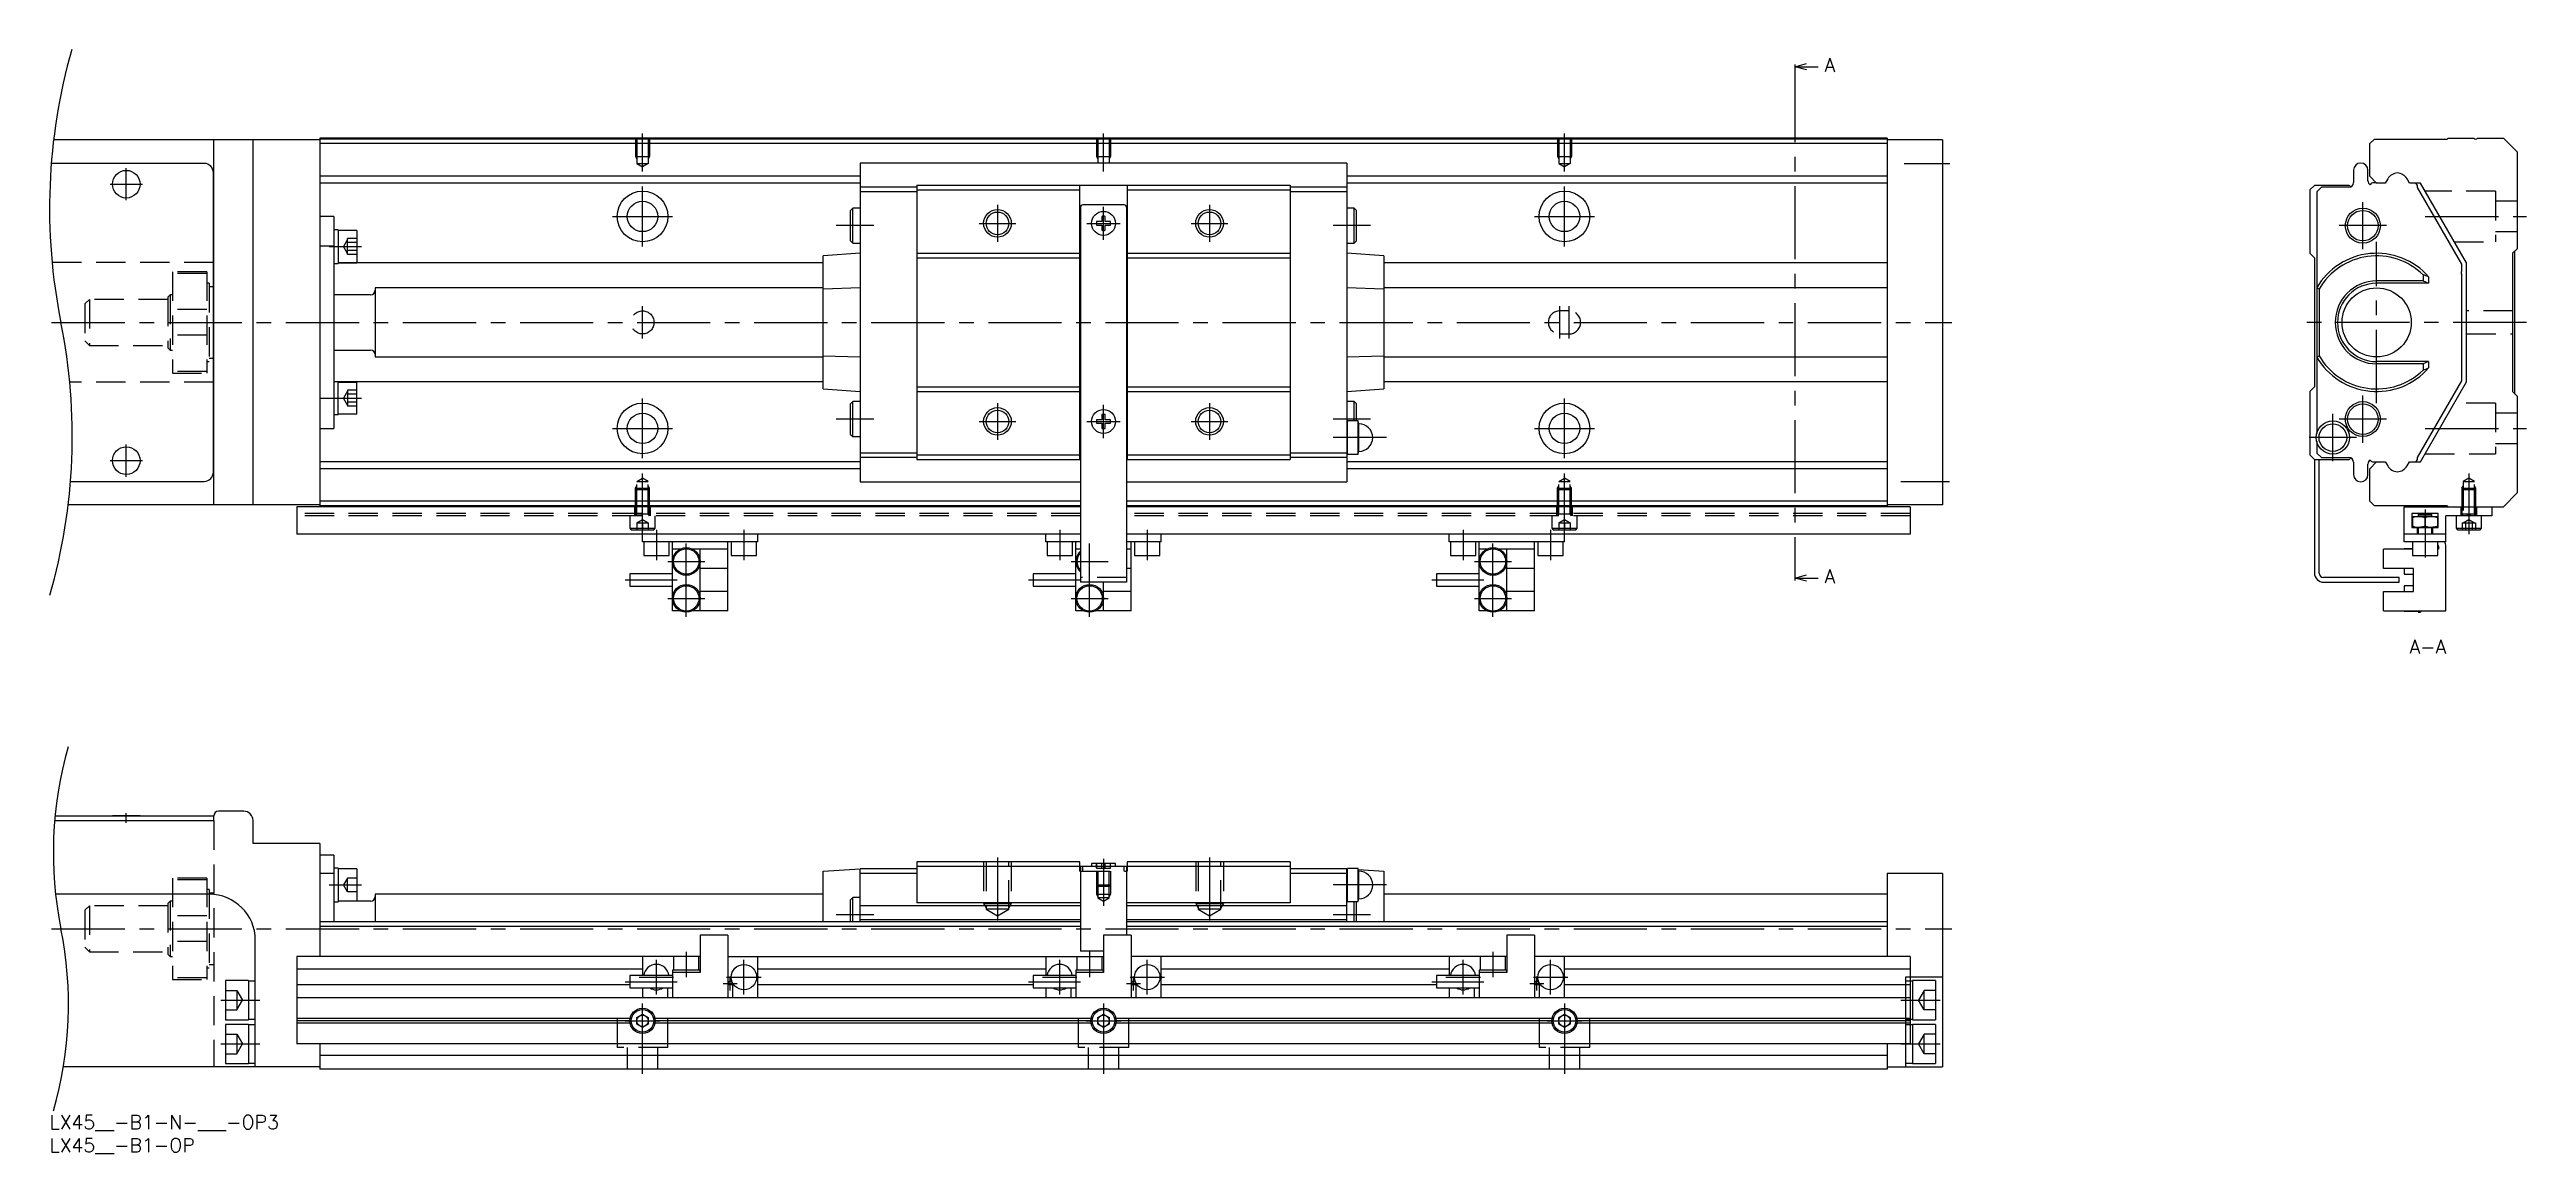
# Model space of a CAD drawing. Extents: x 0 to 537, y -8 to 231.
import ezdxf

# ---------------------------------------------------------------- set-up
doc = ezdxf.new("R2010")
doc.units = 0
doc.header["$LTSCALE"] = 0.5
doc.linetypes.add('CENTER', pattern=[50.8, 31.75, -6.35, 6.35, -6.35])
doc.linetypes.add('DASHED', pattern=[19.05, 12.7, -6.35])
for name, color, linetype in [('MSM_CENTER', 1, 'CENTER'), ('MSM_CONTINUOUS', 7, 'CONTINUOUS'), ('MSM_DASHED', 4, 'DASHED'), ('MSM_NARROW', 5, 'CONTINUOUS'), ('MSM_PART_NUMBER', 7, 'CONTINUOUS')]:
    doc.layers.add(name, color=color, linetype=linetype)
doc.styles.get("Standard").update_dxf_attribs({"font": 'txt.shx', "height": 3, "bigfont": 'bigfont.shx'})

# ---------------------------------------------------------------- blocks, each defined once
blk = doc.blocks.new('*U22')
at = {"layer": 'MSM_PART_NUMBER'}
blk.add_text('LX45__-B1-N-___-OP3', height=3, dxfattribs=at).set_placement((0, -3))
blk = doc.blocks.new('*U23')
at = {"layer": 'MSM_PART_NUMBER'}
blk.add_text('LX45__-B1-OP', height=3, dxfattribs=at).set_placement((0, -8))

msp = doc.modelspace()

# ---------------------------------------------------------------- linework, layer by layer
at = {"layer": 'MSM_CENTER'}
for p, q in [((378.64, 227.12), (378.64, 117.12)), ((128.64, 204.91), (128.64, 213.12)), ((228.64, 204.91), (228.64, 213.12)), ((328.64, 204.91), (328.64, 213.12)), ((16.64, 198.62), (16.64, 205.62)), ((402.32, 206.62), (412.26, 206.62)), ((13.14, 202.12), (20.14, 202.12)), ((128.64, 188.62), (128.64, 201.62)), ((328.64, 188.62), (328.64, 201.62)), ((122.15, 195.12), (135.14, 195.12)), ((201.64, 193.62), (209.64, 193.62)), ((205.64, 197.62), (205.64, 189.62)), ((225.04, 193.62), (232.24, 193.62)), ((228.64, 190.02), (228.64, 197.22)), ((247.64, 193.62), (255.64, 193.62)), ((251.64, 197.62), (251.64, 189.62)), ((322.14, 195.12), (335.14, 195.12)), ((501.83, 188), (501.83, 198.25)), ((515.36, 195.12), (537.33, 195.12)), ((60.64, 188.58), (67.64, 188.58)), ((178.84, 193.12), (170.64, 193.12)), ((286.54, 193.12), (278.44, 193.12)), ((506.95, 193.12), (496.7, 193.12)), ((504.83, 154.62), (504.83, 189.62)), ((0.46, 172.12), (412.64, 172.12)), ((128.64, 168.62), (128.64, 175.62)), ((327.64, 168.62), (327.64, 175.62)), ((329.64, 168.62), (329.64, 175.62)), ((537.33, 172.12), (489.33, 172.12)), ((501.83, 146), (501.83, 156.25)), ((60.64, 155.67), (67.64, 155.67)), ((128.64, 142.62), (128.64, 155.62)), ((178.84, 151.12), (170.64, 151.12)), ((201.64, 150.62), (209.64, 150.62)), ((205.64, 154.62), (205.64, 146.62)), ((225.04, 150.62), (232.24, 150.62)), ((228.64, 147.02), (228.64, 154.22)), ((247.64, 150.62), (255.64, 150.62)), ((251.64, 154.62), (251.64, 146.62)), ((286.54, 151.12), (278.44, 151.12)), ((328.64, 142.62), (328.64, 155.62)), ((495.33, 142), (495.33, 152.25)), ((506.95, 151.12), (496.7, 151.12)), ((16.64, 138.62), (16.64, 145.62)), ((122.14, 149.12), (135.14, 149.12)), ((290.04, 147.12), (278.44, 147.12)), ((322.14, 149.12), (335.14, 149.12)), ((500.45, 147.12), (490.2, 147.12)), ((515.36, 149.12), (537.33, 149.12)), ((13.14, 142.12), (20.14, 142.12)), ((128.64, 126.12), (128.64, 139.33)), ((328.64, 126.12), (328.64, 139.33)), ((401.64, 137.62), (412.14, 137.62)), ((524.83, 139.33), (524.83, 126.12)), ((515.33, 131.52), (515.33, 121.07)), ((131.64, 127.12), (131.64, 120.52)), ((138.13, 108.22), (138.13, 124.22)), ((150.64, 127.12), (150.64, 120.52)), ((219.14, 127.12), (219.14, 120.52)), ((225.63, 108.22), (225.63, 124.22)), ((238.14, 127.12), (238.14, 120.52)), ((306.64, 127.12), (306.64, 120.52)), ((313.13, 108.22), (313.13, 124.22)), ((325.64, 127.12), (325.64, 120.52)), ((134.13, 120.22), (142.13, 120.22)), ((221.63, 120.22), (229.63, 120.22)), ((309.13, 120.22), (317.13, 120.22)), ((124.89, 116.22), (136.14, 116.22)), ((212.39, 116.22), (223.64, 116.22)), ((299.89, 116.22), (311.14, 116.22)), ((134.13, 112.22), (142.13, 112.22)), ((221.63, 112.22), (229.63, 112.22)), ((309.13, 112.22), (317.13, 112.22)), ((16.64, 63.5), (16.64, 65.6)), ((205.64, 56), (205.64, 42.3)), ((228.64, 55.65), (228.64, 45.5)), ((251.64, 56), (251.64, 42.3)), ((60.64, 50), (67.64, 50)), ((290.04, 50), (278.44, 50)), ((178.84, 43.5), (170.64, 43.5)), ((286.54, 43.5), (278.44, 43.5)), ((0.46, 40.5), (412.64, 40.5)), ((131.64, 26.25), (131.64, 33.75)), ((138.13, 35.5), (138.13, 30)), ((150.64, 26.25), (150.64, 33.75)), ((219.14, 26.25), (219.14, 33.75)), ((225.63, 35.5), (225.63, 30)), ((238.14, 26.25), (238.14, 33.75)), ((306.64, 26.25), (306.64, 33.75)), ((313.13, 35.5), (313.13, 30)), ((325.64, 26.25), (325.64, 33.75)), ((124.89, 29), (136.14, 29)), ((127.89, 30), (135.39, 30)), ((146.14, 28.6), (149.14, 28.6)), ((146.89, 30), (154.39, 30)), ((147.64, 27.1), (147.64, 30.1)), ((212.39, 29), (223.64, 29)), ((215.39, 30), (222.89, 30)), ((233.64, 28.6), (236.64, 28.6)), ((234.39, 30), (241.89, 30)), ((235.14, 27.1), (235.14, 30.1)), ((299.89, 29), (311.14, 29)), ((302.89, 30), (310.39, 30)), ((321.14, 28.6), (324.14, 28.6)), ((321.89, 30), (329.39, 30)), ((322.64, 27.1), (322.64, 30.1)), ((37.14, 25), (45.64, 25)), ((128.64, 9), (128.64, 24.25)), ((228.64, 24.25), (228.64, 9)), ((328.64, 24.25), (328.64, 9)), ((401.64, 25), (410.14, 25)), ((124.89, 20.5), (132.39, 20.5)), ((224.89, 20.5), (232.39, 20.5)), ((324.89, 20.5), (332.39, 20.5)), ((37.14, 15.5), (45.64, 15.5)), ((401.64, 15.5), (410.14, 15.5))]:
    msp.add_line(p, q, dxfattribs=at)
at = {"layer": 'MSM_CONTINUOUS'}
for p, q in [((378.64, 227.62), (381.14, 228.29)), ((378.64, 228.12), (378.64, 227.12)), ((381.14, 226.95), (378.64, 227.62)), ((378.64, 227.62), (383.64, 227.62)), ((58.64, 211.72), (0.88, 211.72)), ((35.64, 132.52), (35.64, 211.72)), ((44.14, 132.52), (44.14, 211.72)), ((398.64, 212.12), (58.64, 212.12)), ((58.64, 212.12), (58.64, 132.12)), ((398.64, 211.92), (58.64, 211.92)), ((398.64, 210.92), (58.64, 210.92)), ((398.64, 212.12), (398.64, 132.12)), ((410.64, 211.72), (398.64, 211.72)), ((410.64, 211.72), (410.64, 132.52)), ((503.33, 210.92), (504.33, 211.92)), ((503.33, 203.87), (503.33, 210.92)), ((504.33, 211.92), (520.13, 211.92)), ((520.13, 211.92), (520.33, 212.12)), ((520.33, 212.12), (525.93, 212.12)), ((526.73, 212.12), (532.33, 212.12)), ((532.33, 212.12), (535.33, 209.12)), ((33.54, 206.62), (0.38, 206.62)), ((35.54, 139.62), (35.54, 204.62)), ((281.44, 206.72), (175.84, 206.72)), ((175.84, 206.72), (175.84, 137.52)), ((281.44, 206.72), (281.44, 137.52)), ((499.83, 205.17), (499.83, 202.47)), ((502.93, 202.87), (502.93, 205.17)), ((535.33, 209.12), (535.33, 188.12)), ((35.64, 202.22), (35.54, 202.22)), ((175.84, 203.87), (58.64, 203.87)), ((175.84, 202.37), (58.64, 202.37)), ((188.14, 201.47), (175.84, 201.47)), ((188.14, 200.47), (175.84, 200.47)), ((188.14, 201.88), (269.14, 201.88)), ((188.14, 201.88), (188.14, 142.38)), ((188.14, 200.88), (223.54, 200.88)), ((223.54, 142.38), (223.54, 201.88)), ((233.74, 201.88), (233.74, 142.38)), ((233.74, 200.88), (269.14, 200.88)), ((269.14, 201.88), (269.14, 142.38)), ((281.44, 201.47), (269.14, 201.47)), ((281.44, 200.47), (269.14, 200.47)), ((398.64, 203.87), (281.44, 203.87)), ((398.64, 202.37), (281.44, 202.37)), ((491.33, 201.87), (490.33, 200.87)), ((490.33, 200.87), (490.33, 187.12)), ((498.7, 201.87), (491.33, 201.87)), ((492.83, 201.47), (491.83, 200.47)), ((491.83, 200.47), (491.83, 147.97)), ((498.83, 201.47), (492.83, 201.47)), ((504.83, 202.37), (503.33, 203.87)), ((504.78, 202.42), (504.13, 202.42)), ((506.71, 202.37), (504.83, 202.37)), ((507.23, 203.27), (506.71, 202.37)), ((511.94, 202.37), (511.42, 203.27)), ((514.33, 202.37), (511.94, 202.37)), ((513.72, 201.42), (513.72, 201.62)), ((523.33, 184.79), (513.72, 201.42)), ((524.33, 185.05), (514.33, 202.37)), ((35.64, 197.72), (35.54, 197.72)), ((61.64, 195.12), (58.64, 195.12)), ((61.64, 195.12), (61.64, 149.12)), ((174.24, 196.92), (173.74, 196.42)), ((173.74, 189.82), (173.74, 196.42)), ((174.24, 189.32), (174.24, 196.92)), ((175.84, 196.92), (174.24, 196.92)), ((223.64, 197.12), (223.64, 115.72)), ((233.14, 197.62), (224.14, 197.62)), ((228.27, 193.99), (227.14, 193.99)), ((228.27, 195.13), (228.27, 193.99)), ((229.01, 193.99), (229.01, 195.13)), ((230.15, 193.99), (229.01, 193.99)), ((233.64, 197.12), (233.64, 115.72)), ((283.04, 196.92), (281.44, 196.92)), ((283.54, 196.42), (283.04, 196.92)), ((283.04, 189.32), (283.04, 196.92)), ((283.54, 189.82), (283.54, 196.42)), ((61.64, 188.65), (58.64, 188.65)), ((62.64, 192.23), (61.64, 192.23)), ((62.64, 192.23), (62.64, 184.93)), ((66.64, 192.08), (62.64, 192.08)), ((66.64, 192.08), (66.64, 185.08)), ((173.74, 189.82), (174.24, 189.32)), ((174.24, 189.32), (175.84, 189.32)), ((227.14, 193.25), (228.27, 193.25)), ((228.27, 193.25), (228.27, 192.12)), ((229.01, 193.25), (230.15, 193.25)), ((229.01, 192.12), (229.01, 193.25)), ((281.44, 189.32), (283.04, 189.32)), ((283.04, 189.32), (283.54, 189.82)), ((535.33, 188.12), (534.33, 187.12)), ((35.64, 185.12), (35.54, 185.12)), ((61.64, 184.93), (62.64, 184.93)), ((62.64, 185.08), (66.64, 185.08)), ((167.84, 185.05), (62.64, 185.05)), ((175.84, 187.12), (167.84, 186.57)), ((167.84, 157.68), (167.84, 186.57)), ((188.14, 187.13), (223.54, 187.13)), ((188.14, 186.13), (223.54, 186.13)), ((233.74, 187.13), (269.14, 187.13)), ((233.74, 186.13), (269.14, 186.13)), ((289.44, 186.57), (281.44, 187.12)), ((289.44, 186.57), (289.44, 157.68)), ((398.64, 185.05), (289.44, 185.05)), ((490.33, 187.12), (491.33, 186.12)), ((491.33, 186.12), (491.33, 158.12)), ((523.33, 183.27), (523.33, 184.79)), ((524.33, 159.2), (524.33, 185.05)), ((534.33, 187.12), (534.33, 157.12)), ((534.83, 156.62), (534.83, 187.62)), ((35.64, 179.87), (35.54, 179.87)), ((69.64, 178.12), (61.64, 178.12)), ((70.64, 179.62), (70.64, 164.62)), ((167.84, 179.62), (70.64, 179.62)), ((175.84, 179.61), (167.84, 179.36)), ((289.44, 179.36), (281.44, 179.61)), ((398.64, 179.62), (289.44, 179.62)), ((492.33, 179.36), (491.83, 179.61)), ((492.33, 179.36), (492.33, 164.89)), ((514.89, 181.12), (504.83, 181.12)), ((516.11, 180.62), (504.83, 180.62)), ((514.89, 182.49), (514.89, 181.12)), ((514.89, 181.12), (516.11, 180.62)), ((516.11, 182.01), (516.11, 180.62)), ((523.33, 159.46), (523.33, 182.47)), ((35.54, 164.37), (35.64, 164.37)), ((61.64, 166.12), (69.64, 166.12)), ((70.64, 164.62), (167.84, 164.62)), ((167.84, 164.89), (175.84, 164.64)), ((281.44, 164.64), (289.44, 164.89)), ((289.44, 164.62), (398.64, 164.62)), ((491.83, 164.64), (492.33, 164.89)), ((516.11, 163.62), (504.83, 163.62)), ((514.89, 163.12), (504.83, 163.12)), ((516.11, 163.62), (514.89, 163.12)), ((514.89, 163.12), (514.89, 161.76)), ((516.11, 163.62), (516.11, 162.24)), ((35.64, 159.12), (35.54, 159.12)), ((61.64, 159.32), (62.64, 159.32)), ((62.64, 152.02), (62.64, 159.32)), ((167.84, 159.2), (62.64, 159.2)), ((62.64, 159.17), (66.64, 159.17)), ((66.64, 152.17), (66.64, 159.17)), ((167.84, 157.68), (175.84, 157.12)), ((188.14, 158.13), (223.54, 158.13)), ((188.14, 157.13), (223.54, 157.13)), ((233.74, 158.13), (269.14, 158.13)), ((233.74, 157.13), (269.14, 157.13)), ((281.44, 157.12), (289.44, 157.68)), ((398.64, 159.2), (289.44, 159.2)), ((491.33, 158.12), (490.33, 157.12)), ((490.33, 157.12), (490.33, 143.37)), ((513.72, 142.82), (523.33, 159.46)), ((514.33, 141.87), (524.33, 159.2)), ((534.33, 157.12), (535.33, 156.12)), ((535.33, 156.12), (535.33, 135.12)), ((61.64, 155.6), (58.64, 155.6)), ((62.64, 152.02), (61.64, 152.02)), ((66.64, 152.17), (62.64, 152.17)), ((174.24, 154.92), (173.74, 154.42)), ((173.74, 147.82), (173.74, 154.42)), ((174.24, 147.32), (174.24, 154.92)), ((175.84, 154.92), (174.24, 154.92)), ((228.27, 150.99), (227.14, 150.99)), ((228.27, 152.13), (228.27, 150.99)), ((229.01, 150.99), (229.01, 152.13)), ((230.15, 150.99), (229.01, 150.99)), ((283.04, 154.92), (281.44, 154.92)), ((281.6, 150.72), (281.44, 150.12)), ((281.6, 143.52), (281.6, 150.72)), ((283.88, 150.72), (281.6, 150.72)), ((283.54, 154.42), (283.04, 154.92)), ((283.04, 150.72), (283.04, 154.92)), ((283.54, 150.72), (283.54, 154.42)), ((283.88, 143.52), (283.88, 150.72)), ((284.04, 150.12), (283.88, 150.72)), ((35.64, 146.52), (35.54, 146.52)), ((58.64, 149.12), (61.64, 149.12)), ((173.74, 147.82), (174.24, 147.32)), ((174.24, 147.32), (175.84, 147.32)), ((227.14, 150.25), (228.27, 150.25)), ((228.27, 150.25), (228.27, 149.12)), ((229.01, 150.25), (230.15, 150.25)), ((229.01, 149.12), (229.01, 150.25)), ((284.04, 144.12), (284.04, 150.12)), ((491.83, 146.28), (491.83, 143.77)), ((35.54, 142.02), (35.64, 142.02)), ((175.84, 141.87), (58.64, 141.87)), ((175.84, 140.37), (58.64, 140.37)), ((188.14, 143.77), (175.84, 143.77)), ((188.14, 142.77), (175.84, 142.77)), ((188.14, 143.38), (223.54, 143.38)), ((188.14, 142.38), (223.64, 142.38)), ((233.64, 142.38), (269.14, 142.38)), ((233.74, 143.38), (269.14, 143.38)), ((281.44, 143.77), (269.14, 143.77)), ((281.44, 142.77), (269.14, 142.77)), ((281.44, 144.12), (281.6, 143.52)), ((398.64, 141.87), (281.44, 141.87)), ((398.64, 140.37), (281.44, 140.37)), ((281.6, 143.52), (283.88, 143.52)), ((283.88, 143.52), (284.04, 144.12)), ((490.33, 143.37), (491.33, 142.37)), ((491.33, 142.37), (491.33, 117.72)), ((491.33, 142.37), (498.7, 142.37)), ((491.83, 143.77), (492.83, 142.77)), ((492.33, 117.72), (492.33, 142.37)), ((492.83, 142.77), (498.83, 142.77)), ((499.83, 141.77), (499.83, 139.07)), ((502.93, 139.07), (502.93, 141.37)), ((503.33, 140.37), (504.83, 141.87)), ((503.33, 133.32), (503.33, 140.37)), ((504.13, 141.82), (504.78, 141.82)), ((504.83, 141.87), (506.71, 141.87)), ((506.71, 141.87), (507.23, 140.98)), ((511.42, 140.98), (511.94, 141.87)), ((511.94, 141.87), (514.33, 141.87)), ((513.72, 142.62), (513.72, 142.82)), ((4.55, 137.62), (33.54, 137.62)), ((175.84, 137.52), (223.64, 137.52)), ((233.64, 137.52), (281.44, 137.52)), ((535.33, 135.12), (532.33, 132.12)), ((58.64, 132.52), (4.05, 132.52)), ((53.64, 132.12), (53.64, 126.12)), ((223.64, 132.12), (53.64, 132.12)), ((223.64, 133.32), (58.64, 133.32)), ((223.64, 132.32), (58.64, 132.32)), ((398.64, 133.32), (233.64, 133.32)), ((398.64, 132.32), (233.64, 132.32)), ((403.64, 132.12), (233.64, 132.12)), ((410.64, 132.52), (398.64, 132.52)), ((403.64, 132.12), (403.64, 126.12)), ((504.33, 132.32), (503.33, 133.32)), ((520.13, 132.32), (504.33, 132.32)), ((510.83, 124.52), (510.83, 132.12)), ((510.83, 132.12), (532.33, 132.12)), ((518.18, 130.62), (512.48, 130.62)), ((512.48, 130.62), (512.48, 127.62)), ((512.58, 130.02), (518.08, 130.02)), ((512.58, 130.02), (512.58, 127.62)), ((512.58, 129.78), (513.25, 129.96)), ((513.25, 129.96), (513.6, 130.01)), ((513.6, 130.01), (513.95, 130.02)), ((514.03, 130.52), (513.83, 130.32)), ((513.83, 130.32), (513.83, 130.02)), ((513.83, 130.32), (516.83, 130.32)), ((513.95, 130.02), (514.05, 130.02)), ((514.03, 130.52), (516.63, 130.52)), ((514.05, 130.02), (514.69, 129.95)), ((514.69, 129.95), (515.33, 129.78)), ((515.33, 129.78), (516, 129.96)), ((515.33, 127.87), (515.33, 129.78)), ((516, 129.96), (516.35, 130.01)), ((516.35, 130.01), (516.7, 130.02)), ((516.83, 130.32), (516.63, 130.52)), ((516.7, 130.02), (516.8, 130.02)), ((516.8, 130.02), (517.44, 129.95)), ((516.83, 130.02), (516.83, 130.32)), ((517.44, 129.95), (518.08, 129.78)), ((518.08, 127.62), (518.08, 130.02)), ((518.18, 127.62), (518.18, 130.62)), ((519.83, 124.52), (519.83, 130.12)), ((529.83, 130.12), (519.83, 130.12)), ((520.33, 132.12), (520.13, 132.32)), ((520.33, 132.12), (520.13, 132.32)), ((522.08, 130.12), (522.08, 127.42)), ((524.83, 130.62), (524.33, 130.12)), ((525.33, 130.12), (524.83, 130.62)), ((527.58, 127.42), (527.58, 130.12)), ((529.83, 132.12), (529.83, 130.12)), ((223.64, 126.12), (53.64, 126.12)), ((128.64, 124.52), (128.64, 126.12)), ((153.64, 124.52), (128.64, 124.52)), ((128.89, 124.52), (128.89, 121.52)), ((134.39, 121.52), (134.39, 124.52)), ((135.14, 120.47), (135.14, 124.52)), ((147.14, 109.52), (147.14, 124.52)), ((147.89, 124.52), (147.89, 121.52)), ((153.39, 121.52), (153.39, 124.52)), ((153.64, 124.52), (153.64, 126.12)), ((216.14, 124.52), (216.14, 126.12)), ((223.64, 124.52), (216.14, 124.52)), ((216.39, 124.52), (216.39, 121.52)), ((221.89, 121.52), (221.89, 124.52)), ((222.64, 120.47), (222.64, 124.52)), ((403.64, 126.12), (233.64, 126.12)), ((241.14, 124.52), (233.64, 124.52)), ((234.64, 109.52), (234.64, 124.52)), ((235.39, 124.52), (235.39, 121.52)), ((240.89, 121.52), (240.89, 124.52)), ((241.14, 124.52), (241.14, 126.12)), ((303.64, 124.52), (303.64, 126.12)), ((328.64, 124.52), (303.64, 124.52)), ((303.89, 124.52), (303.89, 121.52)), ((309.39, 121.52), (309.39, 124.52)), ((310.14, 120.47), (310.14, 124.52)), ((322.14, 109.52), (322.14, 124.52)), ((322.89, 124.52), (322.89, 121.52)), ((328.39, 121.52), (328.39, 124.52)), ((328.64, 124.52), (328.64, 126.12)), ((519.83, 126.12), (510.83, 126.12)), ((519.83, 124.52), (510.83, 124.52)), ((512.48, 127.62), (518.18, 127.62)), ((513.22, 127.7), (512.58, 127.87)), ((512.58, 124.52), (512.58, 121.52)), ((513.85, 127.63), (513.22, 127.7)), ((513.63, 127.62), (513.63, 126.12)), ((513.83, 127.62), (513.83, 126.12)), ((513.95, 127.62), (513.85, 127.63)), ((514.31, 127.64), (513.95, 127.62)), ((514.65, 127.69), (514.31, 127.64)), ((515.33, 127.87), (514.65, 127.69)), ((515.97, 127.7), (515.33, 127.87)), ((516.6, 127.63), (515.97, 127.7)), ((516.7, 127.62), (516.6, 127.63)), ((517.02, 127.64), (516.7, 127.62)), ((516.83, 126.12), (516.83, 127.62)), ((517.06, 127.64), (517.02, 127.64)), ((517.03, 126.12), (517.03, 127.62)), ((517.4, 127.69), (517.06, 127.64)), ((518.08, 127.87), (517.4, 127.69)), ((518.08, 121.52), (518.08, 124.52)), ((522.08, 127.42), (522.38, 127.12)), ((522.08, 127.42), (527.58, 127.42)), ((522.38, 127.12), (527.28, 127.12)), ((527.28, 127.12), (527.58, 127.42)), ((128.89, 121.52), (134.39, 121.52)), ((136.82, 122.92), (135.14, 122.92)), ((135.14, 112.47), (135.14, 119.98)), ((147.14, 122.92), (139.44, 122.92)), ((141.14, 109.52), (141.14, 122.92)), ((147.14, 118.72), (141.14, 118.72)), ((147.89, 121.52), (153.39, 121.52)), ((216.39, 121.52), (221.89, 121.52)), ((223.64, 122.92), (222.64, 122.92)), ((222.64, 112.47), (222.64, 119.98)), ((234.64, 122.92), (233.64, 122.92)), ((234.64, 118.72), (233.64, 118.72)), ((235.39, 121.52), (240.89, 121.52)), ((303.89, 121.52), (309.39, 121.52)), ((311.82, 122.92), (310.14, 122.92)), ((310.14, 112.47), (310.14, 119.98)), ((322.14, 122.92), (314.44, 122.92)), ((316.14, 109.52), (316.14, 122.92)), ((322.14, 118.72), (316.14, 118.72)), ((322.89, 121.52), (328.39, 121.52)), ((512.58, 122.92), (506.33, 122.92)), ((506.33, 118.72), (506.33, 122.92)), ((512.83, 118.72), (506.33, 118.72)), ((510.83, 122.97), (510.83, 122.92)), ((512.58, 122.97), (510.83, 122.97)), ((510.83, 118.72), (510.83, 117.47)), ((512.58, 121.52), (518.08, 121.52)), ((512.83, 113.72), (512.83, 118.72)), ((518.23, 122.92), (518.08, 122.92)), ((518.23, 123.52), (518.23, 122.92)), ((519.83, 109.52), (519.83, 123.52)), ((125.89, 117.57), (125.89, 114.87)), ((135.14, 117.57), (125.89, 117.57)), ((125.89, 114.87), (135.14, 114.87)), ((147.14, 113.72), (141.14, 113.72)), ((213.39, 117.57), (213.39, 114.87)), ((222.64, 117.57), (213.39, 117.57)), ((213.39, 114.87), (222.64, 114.87)), ((233.64, 115.72), (223.64, 115.72)), ((228.64, 109.52), (228.64, 115.72)), ((234.64, 113.72), (228.64, 113.72)), ((300.89, 117.57), (300.89, 114.87)), ((310.14, 117.57), (300.89, 117.57)), ((300.89, 114.87), (310.14, 114.87)), ((322.14, 113.72), (316.14, 113.72)), ((378.64, 116.62), (381.14, 117.29)), ((378.64, 117.12), (378.64, 116.12)), ((381.14, 115.95), (378.64, 116.62)), ((378.64, 116.62), (383.64, 116.62)), ((509.73, 116.72), (493.33, 116.72)), ((493.33, 115.72), (509.73, 115.72)), ((506.33, 113.72), (512.83, 113.72)), ((506.33, 109.52), (506.33, 113.72)), ((509.73, 115.72), (509.73, 116.72)), ((510.83, 117.47), (512.83, 117.47)), ((510.83, 114.97), (510.83, 113.72)), ((512.83, 114.97), (510.83, 114.97)), ((135.14, 109.52), (135.14, 111.98)), ((136.82, 109.52), (135.14, 109.52)), ((147.14, 109.52), (139.44, 109.52)), ((222.64, 109.52), (222.64, 111.98)), ((224.32, 109.52), (222.64, 109.52)), ((234.64, 109.52), (226.94, 109.52)), ((310.14, 109.52), (310.14, 111.98)), ((311.82, 109.52), (310.14, 109.52)), ((322.14, 109.52), (314.44, 109.52)), ((506.33, 109.52), (519.83, 109.52)), ((510.83, 109.52), (510.83, 109.47)), ((510.83, 109.47), (513.83, 109.47)), ((513.83, 109.52), (513.83, 109.22)), ((513.83, 109.22), (514.33, 109.22)), ((514.33, 109.52), (514.33, 109.22)), ((1.21, 65), (35.54, 65)), ((13.64, 65.1), (19.64, 65.1)), ((13.64, 65.1), (13.64, 65)), ((19.64, 65), (19.64, 65.1)), ((35.54, 65), (35.54, 64)), ((35.64, 64), (35.64, 65)), ((42.14, 66), (36.64, 66)), ((1.12, 64), (35.64, 64)), ((44.14, 59), (44.14, 64)), ((58.64, 59), (44.14, 59)), ((58.64, 59), (58.64, 34.5)), ((61.64, 56.5), (58.64, 56.5)), ((61.64, 56.5), (61.64, 42)), ((223.54, 55), (188.14, 55)), ((188.14, 55), (188.14, 46.15)), ((223.54, 54), (188.14, 54)), ((223.54, 53), (223.54, 55)), ((223.64, 54), (223.64, 35.6)), ((233.64, 54), (223.64, 54)), ((231.24, 54.65), (226.04, 54.65)), ((226.04, 54.65), (226.04, 54)), ((231.24, 54), (231.24, 54.65)), ((233.64, 54), (233.64, 39.1)), ((233.74, 55), (233.74, 53)), ((269.14, 55), (233.74, 55)), ((269.14, 54), (233.74, 54)), ((269.14, 55), (269.14, 46.15)), ((61.64, 52.5), (58.64, 52.5)), ((62.64, 53.65), (61.64, 53.65)), ((62.64, 53.65), (62.64, 46.35)), ((66.64, 53.5), (62.64, 53.5)), ((66.64, 53.5), (66.64, 46.5)), ((167.84, 53), (175.84, 53.5)), ((167.84, 42), (167.84, 53)), ((188.14, 53.5), (175.84, 53.5)), ((175.84, 42), (175.84, 53.5)), ((188.14, 52.5), (175.84, 52.5)), ((223.54, 53), (223.64, 53)), ((233.64, 53), (233.74, 53)), ((281.44, 53.5), (269.14, 53.5)), ((281.44, 52.5), (269.14, 52.5)), ((281.6, 53.6), (281.44, 53)), ((281.44, 53.5), (281.57, 53.49)), ((281.44, 42), (281.44, 53.5)), ((281.6, 46.4), (281.6, 53.6)), ((283.88, 53.6), (281.6, 53.6)), ((284.04, 53), (283.88, 53.6)), ((283.88, 46.4), (283.88, 53.6)), ((283.95, 53.34), (289.44, 53)), ((284.04, 47), (284.04, 53)), ((289.44, 53), (289.44, 42)), ((410.64, 52.5), (398.64, 52.5)), ((398.64, 52.5), (398.64, 34.5)), ((410.64, 52.5), (410.64, 10.5)), ((34.64, 48), (1.31, 48)), ((61.64, 46.35), (62.64, 46.35)), ((69.64, 46.5), (62.64, 46.5)), ((70.64, 48), (70.64, 42)), ((167.84, 48), (70.64, 48)), ((174.24, 47.3), (173.74, 46.8)), ((173.74, 42), (173.74, 46.8)), ((174.24, 42), (174.24, 47.3)), ((175.84, 47.3), (174.24, 47.3)), ((223.64, 45.5), (175.84, 45.5)), ((223.64, 46.15), (188.14, 46.15)), ((269.14, 46.15), (233.64, 46.15)), ((281.44, 45.5), (233.64, 45.5)), ((281.44, 47), (281.6, 46.4)), ((281.6, 46.4), (283.88, 46.4)), ((283.04, 42), (283.04, 46.4)), ((283.54, 42), (283.54, 46.4)), ((283.88, 46.4), (284.04, 47)), ((398.64, 48), (289.44, 48)), ((44.64, 10.5), (44.64, 38)), ((223.64, 42), (58.64, 42)), ((223.64, 41), (58.64, 41)), ((141.14, 39.1), (141.14, 31)), ((147.14, 39.1), (141.14, 39.1)), ((147.14, 39.1), (147.14, 25.5)), ((223.64, 42.4), (175.84, 42.4)), ((228.64, 39.1), (228.64, 31)), ((234.64, 39.1), (228.64, 39.1)), ((281.44, 42.4), (233.64, 42.4)), ((398.64, 42), (233.64, 42)), ((398.64, 41), (233.64, 41)), ((234.64, 39.1), (234.64, 25.5)), ((316.14, 39.1), (316.14, 31)), ((322.14, 39.1), (316.14, 39.1)), ((322.14, 39.1), (322.14, 25.5)), ((53.64, 34.5), (53.64, 15.5)), ((141.14, 34.5), (53.64, 34.5)), ((128.64, 34.5), (128.64, 30.35)), ((135.38, 34.5), (135.38, 31.5)), ((140.88, 31.5), (140.88, 34.5)), ((147.14, 34.5), (228.64, 34.5)), ((153.64, 25.5), (153.64, 34.5)), ((216.14, 34.5), (216.14, 30.35)), ((222.88, 34.5), (222.88, 31.5)), ((228.64, 35.6), (223.64, 35.6)), ((228.38, 31.5), (228.38, 34.5)), ((316.14, 34.5), (234.64, 34.5)), ((241.14, 25.5), (241.14, 34.5)), ((303.64, 34.5), (303.64, 30.35)), ((310.38, 34.5), (310.38, 31.5)), ((315.88, 31.5), (315.88, 34.5)), ((403.64, 34.5), (322.14, 34.5)), ((328.64, 25.5), (328.64, 34.5)), ((403.64, 34.5), (403.64, 15.5)), ((43.14, 29.25), (38.14, 29.25)), ((38.14, 29.25), (38.14, 20.75)), ((43.14, 29.25), (43.14, 20.75)), ((44.64, 29.15), (43.14, 29.15)), ((128.64, 31.7), (53.64, 31.7)), ((125.89, 28.3), (53.64, 28.3)), ((135.14, 30.35), (125.89, 30.35)), ((125.89, 30.35), (125.89, 27.65)), ((125.89, 27.65), (135.14, 27.65)), ((128.64, 27.65), (128.64, 25.5)), ((134.14, 25.5), (134.14, 27.65)), ((135.13, 31.5), (135.13, 31)), ((141.13, 31.5), (135.13, 31.5)), ((141.14, 31), (135.13, 31)), ((135.14, 31), (135.14, 25.5)), ((141.13, 31), (141.13, 31.5)), ((148.14, 28.3), (147.14, 28.3)), ((148.14, 28.6), (148.14, 25.5)), ((216.14, 31.7), (153.64, 31.7)), ((153.82, 30), (153.64, 30.3)), ((153.64, 29.7), (153.82, 30)), ((213.39, 28.3), (153.64, 28.3)), ((222.64, 30.35), (213.39, 30.35)), ((213.39, 30.35), (213.39, 27.65)), ((213.39, 27.65), (222.64, 27.65)), ((216.14, 27.65), (216.14, 25.5)), ((221.64, 25.5), (221.64, 27.65)), ((222.63, 31.5), (222.63, 31)), ((228.63, 31.5), (222.63, 31.5)), ((228.64, 31), (222.63, 31)), ((222.64, 31), (222.64, 25.5)), ((228.63, 31), (228.63, 31.5)), ((235.64, 28.3), (234.64, 28.3)), ((235.64, 28.6), (235.64, 25.5)), ((303.64, 31.7), (241.14, 31.7)), ((241.32, 30), (241.14, 30.3)), ((241.14, 29.7), (241.32, 30)), ((300.89, 28.3), (241.14, 28.3)), ((310.14, 30.35), (300.89, 30.35)), ((300.89, 30.35), (300.89, 27.65)), ((300.89, 27.65), (310.14, 27.65)), ((303.64, 27.65), (303.64, 25.5)), ((309.14, 25.5), (309.14, 27.65)), ((310.13, 31.5), (310.13, 31)), ((316.13, 31.5), (310.13, 31.5)), ((316.14, 31), (310.13, 31)), ((310.14, 31), (310.14, 25.5)), ((316.13, 31), (316.13, 31.5)), ((323.14, 28.3), (322.14, 28.3)), ((323.14, 28.6), (323.14, 25.5)), ((403.64, 31.7), (328.64, 31.7)), ((328.82, 30), (328.64, 30.3)), ((328.64, 29.7), (328.82, 30)), ((403.64, 28.3), (328.64, 28.3)), ((402.64, 30), (402.64, 10.5)), ((410.64, 30), (402.64, 30)), ((404.14, 29.15), (402.64, 29.15)), ((409.14, 29.25), (404.14, 29.25)), ((404.14, 29.25), (404.14, 20.75)), ((409.14, 29.25), (409.14, 20.75)), ((403.64, 25.5), (53.64, 25.5)), ((127.39, 21.22), (128.64, 21.94)), ((128.64, 21.94), (129.89, 21.22)), ((227.39, 21.22), (228.64, 21.94)), ((228.64, 21.94), (229.89, 21.22)), ((327.39, 21.22), (328.64, 21.94)), ((328.64, 21.94), (329.89, 21.22)), ((38.14, 20.75), (43.14, 20.75)), ((43.14, 19.75), (38.14, 19.75)), ((38.14, 19.75), (38.14, 11.25)), ((43.14, 20.85), (44.64, 20.85)), ((43.14, 19.75), (43.14, 11.25)), ((44.64, 19.65), (43.14, 19.65)), ((125.94, 21), (53.64, 21)), ((125.89, 20.5), (53.64, 20.5)), ((125.94, 20), (53.64, 20)), ((127.39, 19.78), (127.39, 21.22)), ((128.64, 19.06), (127.39, 19.78)), ((129.89, 19.78), (128.64, 19.06)), ((129.89, 21.22), (129.89, 19.78)), ((225.94, 21), (131.35, 21)), ((225.94, 20), (131.35, 20)), ((225.89, 20.5), (131.39, 20.5)), ((227.39, 19.78), (227.39, 21.22)), ((228.64, 19.06), (227.39, 19.78)), ((229.89, 19.78), (228.64, 19.06)), ((229.89, 21.22), (229.89, 19.78)), ((325.94, 21), (231.35, 21)), ((325.94, 20), (231.35, 20)), ((325.89, 20.5), (231.39, 20.5)), ((327.39, 19.78), (327.39, 21.22)), ((328.64, 19.06), (327.39, 19.78)), ((329.89, 19.78), (328.64, 19.06)), ((329.89, 21.22), (329.89, 19.78)), ((403.64, 21), (331.35, 21)), ((403.64, 20), (331.35, 20)), ((403.64, 20.5), (331.39, 20.5)), ((402.64, 20.85), (404.14, 20.85)), ((404.14, 19.65), (402.64, 19.65)), ((404.14, 20.75), (409.14, 20.75)), ((409.14, 19.75), (404.14, 19.75)), ((404.14, 19.75), (404.14, 11.25)), ((409.14, 19.75), (409.14, 11.25)), ((38.14, 11.25), (43.14, 11.25)), ((43.14, 11.35), (44.64, 11.35)), ((403.64, 15.5), (53.64, 15.5)), ((58.64, 15.5), (58.64, 10)), ((398.64, 13), (58.64, 13)), ((398.64, 15.5), (398.64, 10)), ((402.64, 11.35), (404.14, 11.35)), ((404.14, 11.25), (409.14, 11.25)), ((58.64, 10.5), (3.01, 10.5)), ((398.64, 10), (58.64, 10)), ((398.64, 10.5), (410.64, 10.5))]:
    msp.add_line(p, q, dxfattribs=at)
for centre, radius in [((16.64, 202.12), 3), ((128.64, 195.12), 5.5), ((328.64, 195.12), 5.5), ((128.64, 195.12), 3.3), ((205.64, 193.62), 2.46), ((228.64, 193.62), 2.6), ((251.64, 193.62), 2.46), ((328.64, 195.12), 3.3), ((501.83, 193.12), 3.8), ((501.83, 193.12), 3.3), ((504.83, 172.12), 7.5), ((128.64, 149.12), 5.5), ((128.64, 149.12), 3.3), ((205.64, 150.62), 2.46), ((228.64, 150.62), 2.6), ((251.64, 150.62), 2.46), ((328.64, 149.12), 5.5), ((328.64, 149.12), 3.3), ((495.33, 147.12), 3.6), ((501.83, 151.12), 3.8), ((501.83, 151.12), 3.3), ((16.64, 142.12), 3), ((495.33, 147.12), 3), ((138.13, 120.22), 3), ((138.13, 120.22), 2.75), ((313.13, 120.22), 3), ((313.13, 120.22), 2.75), ((138.13, 112.22), 3), ((138.13, 112.22), 2.75), ((225.63, 112.22), 3), ((225.63, 112.22), 2.75), ((313.13, 112.22), 3), ((313.13, 112.22), 2.75), ((150.64, 30), 2.75), ((238.14, 30), 2.75), ((325.64, 30), 2.75), ((128.64, 20.5), 2.75), ((128.64, 20.5), 2.45), ((128.64, 20.5), 1.25), ((228.64, 20.5), 2.75), ((228.64, 20.5), 2.45), ((228.64, 20.5), 1.25), ((328.64, 20.5), 2.75), ((328.64, 20.5), 2.45), ((328.64, 20.5), 1.25)]:
    msp.add_circle(centre, radius, dxfattribs=at)
for centre, radius, start, end in [((526.33, 212.42), 0.5, 216.8699, 323.1301), ((33.54, 204.62), 2, 0, 90), ((501.38, 205.17), 1.55, 0, 180), ((509.48, 201.97), 2.6, 93.4107, 150), ((509.17, 201.97), 2.6, 30, 86.5893), ((498.7, 201.37), 0.5, 19.0055, 90), ((498.83, 202.47), 1, 270, 0), ((503.93, 202.87), 1, 180, 239.9081), ((504.13, 201.62), 0.8, 90, 151.2511), ((512.92, 201.62), 0.8, 0, 69.6359), ((224.14, 197.12), 0.5, 90, 180), ((228.64, 193.62), 1.55, 166.1896, 193.8104), ((228.64, 193.62), 1.55, 76.1896, 103.8104), ((228.64, 193.62), 1.55, 346.1896, 13.8104), ((233.14, 197.12), 0.5, 0, 90), ((228.64, 193.62), 1.55, 256.1896, 283.8104), ((504.83, 172.12), 15, 41.2361, 150.0736), ((504.83, 172.12), 14.44, 45.8486, 149.949), ((523.63, 182.87), 0.5, 126.8699, 233.1301), ((69.64, 179.12), 1, 270, 0), ((504.83, 172.12), 9, 90, 270), ((504.83, 172.12), 8.5, 90, 270), ((510.68, 169.83), 13.33, 65.9851, 71.6163), ((69.64, 165.12), 1, 0, 90), ((504.83, 172.12), 15, 209.9264, 318.7639), ((504.83, 172.12), 14.44, 210.051, 314.1514), ((510.71, 174.35), 13.26, 288.3686, 294.03), ((228.64, 150.62), 1.55, 166.1896, 193.8104), ((228.64, 150.62), 1.55, 76.1896, 103.8104), ((228.64, 150.62), 1.55, 346.1896, 13.8104), ((228.64, 150.62), 1.55, 256.1896, 283.8104), ((284.04, 147.12), 3, 270, 90), ((498.7, 142.87), 0.5, 270, 341.0726), ((498.83, 141.77), 1, 0, 90), ((503.93, 141.37), 1, 120.0919, 180), ((504.13, 142.62), 0.8, 208.7489, 270), ((509.48, 142.28), 2.6, 210, 266.5893), ((509.17, 142.28), 2.6, 273.4107, 330), ((512.92, 142.62), 0.8, 290.3724, 0), ((33.54, 139.62), 2, 270, 0), ((501.38, 139.07), 1.55, 180, 0), ((517.23, 123.52), 1, 0, 31.7883), ((517.23, 123.52), 2.6, 0, 22.6199), ((225.63, 120.22), 3, 131.5546, 228.4454), ((225.63, 120.22), 2.75, 136.3555, 223.6445), ((493.33, 117.72), 2, 180, 270), ((493.33, 117.72), 1, 180, 270), ((36.64, 65), 1, 90, 180), ((42.14, 64), 2, 360, 90), ((284.04, 50), 3, 270, 90), ((34.64, 38), 10, 0, 90), ((69.64, 47.5), 1, 270, 0), ((131.64, 30), 2.75, 7.312, 172.688), ((219.14, 30), 2.75, 7.312, 172.688), ((306.64, 30), 2.75, 7.312, 172.688), ((131.64, 30), 2.75, 238.7096, 301.2904), ((147.64, 28.6), 0.5, 0, 180), ((219.14, 30), 2.75, 238.7096, 301.2904), ((235.14, 28.6), 0.5, 0, 180), ((306.64, 30), 2.75, 238.7096, 301.2904), ((322.64, 28.6), 0.5, 0, 180)]:
    msp.add_arc(centre, radius, start, end, dxfattribs=at)
at = {"layer": 'MSM_DASHED'}
for p, q in [((127.14, 212.12), (127.14, 208.12)), ((127.41, 212.12), (127.41, 206.62)), ((129.87, 212.12), (129.87, 206.62)), ((130.14, 212.12), (130.14, 208.12)), ((227.14, 212.12), (227.14, 208.12)), ((227.41, 212.12), (227.41, 206.72)), ((229.87, 212.12), (229.87, 206.72)), ((230.14, 212.12), (230.14, 208.12)), ((327.14, 212.12), (327.14, 208.12)), ((327.41, 212.12), (327.41, 206.62)), ((329.87, 212.12), (329.87, 206.62)), ((330.14, 212.12), (330.14, 208.12)), ((127.14, 208.12), (127.41, 207.66)), ((127.14, 208.12), (130.14, 208.12)), ((127.41, 206.62), (128.64, 205.91)), ((127.41, 206.62), (129.87, 206.62)), ((129.87, 206.62), (128.64, 205.91)), ((130.14, 208.12), (129.87, 207.66)), ((227.14, 208.12), (230.14, 208.12)), ((227.14, 208.12), (227.41, 207.66)), ((230.14, 208.12), (229.87, 207.66)), ((327.14, 208.12), (330.14, 208.12)), ((327.14, 208.12), (327.41, 207.66)), ((327.41, 206.62), (329.87, 206.62)), ((327.41, 206.62), (328.64, 205.91)), ((329.87, 206.62), (328.64, 205.91)), ((330.14, 208.12), (329.87, 207.66)), ((530.63, 200.62), (515.34, 200.62)), ((530.63, 200.62), (530.63, 189.62)), ((535.33, 198.42), (530.63, 198.42)), ((64.64, 190.08), (63.77, 188.58)), ((64.64, 187.08), (63.77, 188.58)), ((64.64, 186.85), (64.64, 190.31)), ((66.64, 190.31), (64.64, 190.31)), ((66.64, 189.45), (64.64, 189.45)), ((521.69, 189.62), (530.63, 189.62)), ((530.63, 191.82), (535.33, 191.82)), ((35.54, 185.12), (0.55, 185.12)), ((34.14, 183.12), (26.64, 183.12)), ((26.64, 183.12), (26.64, 161.12)), ((34.14, 182.76), (26.64, 182.76)), ((34.14, 183.12), (34.14, 161.12)), ((66.64, 187.71), (64.64, 187.71)), ((66.64, 186.85), (64.64, 186.85)), ((26.14, 178.12), (25.64, 177.62)), ((25.64, 177.62), (25.64, 166.62)), ((26.14, 178.12), (26.14, 166.12)), ((26.64, 178.12), (26.14, 178.12)), ((34.64, 180.62), (34.14, 180.62)), ((34.64, 180.62), (34.64, 163.62)), ((35.54, 179.87), (34.64, 179.87)), ((8.64, 177.12), (7.64, 176.12)), ((7.64, 176.12), (7.64, 168.12)), ((8.64, 177.12), (8.64, 167.12)), ((25.64, 177.12), (8.64, 177.12)), ((34.14, 174.92), (26.64, 174.92)), ((329.64, 174.62), (327.64, 174.62)), ((534.33, 174.62), (524.33, 174.62)), ((7.64, 168.12), (8.64, 167.12)), ((8.64, 167.12), (25.64, 167.12)), ((25.64, 166.62), (26.14, 166.12)), ((34.14, 169.33), (26.64, 169.33)), ((327.64, 169.62), (329.64, 169.62)), ((524.33, 169.62), (534.33, 169.62)), ((26.14, 166.12), (26.64, 166.12)), ((34.14, 161.49), (26.64, 161.49)), ((34.14, 163.62), (34.64, 163.62)), ((34.64, 164.37), (35.54, 164.37)), ((35.54, 159.12), (4.38, 159.12)), ((26.64, 161.12), (34.14, 161.12)), ((64.64, 157.17), (63.77, 155.67)), ((64.64, 157.4), (64.64, 153.94)), ((66.64, 157.4), (64.64, 157.4)), ((66.64, 156.54), (64.64, 156.54)), ((64.64, 154.17), (63.77, 155.67)), ((66.64, 154.8), (64.64, 154.8)), ((66.64, 153.94), (64.64, 153.94)), ((530.63, 154.62), (521.69, 154.62)), ((530.63, 154.62), (530.63, 143.62)), ((535.33, 152.42), (530.63, 152.42)), ((530.63, 145.82), (535.33, 145.82)), ((515.34, 143.62), (530.63, 143.62)), ((127.14, 136.12), (127.41, 136.59)), ((127.14, 130.12), (127.14, 136.12)), ((127.14, 136.12), (130.14, 136.12)), ((127.45, 136.12), (127.14, 135.82)), ((127.14, 135.82), (130.14, 135.82)), ((127.41, 137.62), (128.64, 138.33)), ((127.41, 130.59), (127.41, 137.62)), ((127.41, 137.62), (129.87, 137.62)), ((129.87, 137.62), (128.64, 138.33)), ((130.14, 135.82), (129.83, 136.12)), ((129.87, 130.59), (129.87, 137.62)), ((130.14, 136.12), (129.87, 136.59)), ((130.14, 130.12), (130.14, 136.12)), ((327.14, 136.12), (327.41, 136.59)), ((327.14, 130.12), (327.14, 136.12)), ((327.14, 136.12), (330.14, 136.12)), ((327.45, 136.12), (327.14, 135.82)), ((327.14, 135.82), (330.14, 135.82)), ((327.41, 137.62), (328.64, 138.33)), ((327.41, 130.59), (327.41, 137.62)), ((327.41, 137.62), (329.87, 137.62)), ((329.87, 137.62), (328.64, 138.33)), ((330.14, 135.82), (329.83, 136.12)), ((329.87, 130.59), (329.87, 137.62)), ((330.14, 136.12), (329.87, 136.59)), ((330.14, 130.12), (330.14, 136.12)), ((523.33, 136.12), (523.6, 136.59)), ((523.33, 136.12), (523.33, 130.12)), ((523.33, 136.12), (526.33, 136.12)), ((523.63, 136.12), (523.33, 135.82)), ((523.33, 135.82), (526.33, 135.82)), ((524.83, 138.33), (523.6, 137.62)), ((523.6, 137.62), (526.06, 137.62)), ((523.6, 137.62), (523.6, 130.59)), ((526.06, 137.62), (524.83, 138.33)), ((526.33, 135.82), (526.02, 136.12)), ((526.06, 130.59), (526.06, 137.62)), ((526.33, 136.12), (526.06, 136.59)), ((526.33, 130.12), (526.33, 136.12)), ((223.64, 130.62), (53.64, 130.62)), ((223.64, 130.12), (53.64, 130.12)), ((125.89, 130.12), (125.89, 127.42)), ((126.89, 132.12), (126.89, 130.12)), ((127.14, 130.59), (130.14, 130.59)), ((127.14, 130.12), (127.41, 130.59)), ((127.39, 128.62), (128.64, 129.35)), ((128.64, 129.35), (129.89, 128.62)), ((130.14, 130.12), (129.87, 130.59)), ((130.39, 130.12), (130.39, 132.12)), ((131.39, 127.42), (131.39, 130.12)), ((403.64, 130.62), (233.64, 130.62)), ((403.64, 130.12), (233.64, 130.12)), ((325.89, 130.12), (325.89, 127.42)), ((326.89, 132.12), (326.89, 130.12)), ((327.14, 130.59), (330.14, 130.59)), ((327.14, 130.12), (327.41, 130.59)), ((327.39, 128.62), (328.64, 129.35)), ((328.64, 129.35), (329.89, 128.62)), ((330.14, 130.12), (329.87, 130.59)), ((330.39, 130.12), (330.39, 132.12)), ((331.39, 127.42), (331.39, 130.12)), ((523.08, 132.12), (523.08, 130.12)), ((523.33, 130.59), (526.33, 130.59)), ((523.33, 130.12), (523.6, 130.59)), ((523.58, 128.62), (524.83, 129.35)), ((524.83, 129.35), (526.08, 128.62)), ((526.33, 130.12), (526.06, 130.59)), ((526.58, 130.12), (526.58, 132.12)), ((125.89, 127.42), (126.19, 127.12)), ((125.89, 127.42), (131.39, 127.42)), ((126.19, 127.12), (131.09, 127.12)), ((127.39, 128.62), (127.39, 127.12)), ((127.39, 128.62), (129.89, 128.62)), ((128.64, 128.62), (128.64, 127.12)), ((129.89, 128.62), (129.89, 127.12)), ((131.09, 127.12), (131.39, 127.42)), ((325.89, 127.42), (326.19, 127.12)), ((325.89, 127.42), (331.39, 127.42)), ((326.19, 127.12), (331.09, 127.12)), ((327.39, 128.62), (327.39, 127.12)), ((327.39, 128.62), (329.89, 128.62)), ((328.64, 128.62), (328.64, 127.12)), ((329.89, 128.62), (329.89, 127.12)), ((331.09, 127.12), (331.39, 127.42)), ((523.38, 128.62), (526.27, 128.62)), ((523.38, 128.62), (523.38, 127.12)), ((524.11, 128.62), (524.11, 127.12)), ((525.55, 128.62), (525.55, 127.12)), ((526.27, 128.62), (526.27, 127.12)), ((233.64, 116.72), (223.64, 116.72)), ((35.64, 64), (35.64, 10.5)), ((202.64, 55), (202.64, 46)), ((203.18, 55), (203.18, 44.72)), ((208.1, 44.72), (208.1, 55)), ((208.64, 55), (208.64, 46)), ((224.14, 53), (224.14, 54)), ((227.09, 54.65), (227.09, 53.65)), ((227.14, 53.65), (227.14, 54.65)), ((228.27, 53.65), (228.27, 54.65)), ((229.01, 53.65), (229.01, 54.65)), ((230.15, 53.65), (230.15, 54.65)), ((230.19, 53.65), (230.19, 54.65)), ((233.14, 53), (233.14, 54)), ((248.64, 55), (248.64, 46)), ((249.18, 55), (249.18, 44.72)), ((254.1, 44.72), (254.1, 55)), ((254.64, 55), (254.64, 46)), ((34.14, 51.5), (26.64, 51.5)), ((26.64, 51.5), (26.64, 29.5)), ((34.14, 51.14), (26.64, 51.14)), ((34.14, 51.5), (34.14, 29.5)), ((34.64, 49), (34.14, 49)), ((34.64, 49), (34.64, 32)), ((64.64, 51.5), (63.77, 50)), ((64.64, 48.5), (63.77, 50)), ((64.64, 48.5), (64.64, 51.5)), ((66.64, 51.5), (64.64, 51.5)), ((64.64, 50), (66.64, 50)), ((66.64, 48.5), (64.64, 48.5)), ((223.64, 53), (233.64, 53)), ((227.09, 53.65), (230.19, 53.65)), ((227.14, 53), (227.14, 48)), ((230.14, 49.96), (227.14, 49.96)), ((227.14, 49.96), (227.45, 49.65)), ((227.41, 53), (227.41, 47.21)), ((229.83, 49.65), (227.45, 49.65)), ((229.83, 49.65), (230.14, 49.96)), ((229.87, 47.21), (229.87, 53)), ((230.14, 53), (230.14, 48)), ((8.64, 45.5), (7.64, 44.5)), ((7.64, 44.5), (7.64, 36.5)), ((25.64, 45.5), (8.64, 45.5)), ((8.64, 45.5), (8.64, 35.5)), ((26.14, 46.5), (25.64, 46)), ((25.64, 46), (25.64, 35)), ((26.64, 46.5), (26.14, 46.5)), ((26.14, 46.5), (26.14, 34.5)), ((34.14, 43.3), (26.64, 43.3)), ((35.64, 48.25), (34.64, 48.25)), ((202.64, 46), (203.18, 45.06)), ((202.64, 46), (208.64, 46)), ((208.1, 44.72), (203.18, 44.72)), ((203.18, 44.72), (205.64, 43.3)), ((205.64, 43.3), (208.1, 44.72)), ((208.64, 46), (208.1, 45.06)), ((227.14, 48), (230.14, 48)), ((227.14, 48), (227.41, 47.53)), ((227.41, 47.21), (228.64, 46.5)), ((229.87, 47.21), (227.41, 47.21)), ((228.64, 46.5), (229.87, 47.21)), ((230.14, 48), (229.87, 47.53)), ((248.64, 46), (254.64, 46)), ((248.64, 46), (249.18, 45.06)), ((249.18, 44.72), (251.64, 43.3)), ((254.1, 44.72), (249.18, 44.72)), ((251.64, 43.3), (254.1, 44.72)), ((254.64, 46), (254.1, 45.06)), ((34.14, 37.7), (26.64, 37.7)), ((7.64, 36.5), (8.64, 35.5)), ((8.64, 35.5), (25.64, 35.5)), ((25.64, 35), (26.14, 34.5)), ((26.14, 34.5), (26.64, 34.5)), ((34.64, 32.75), (35.64, 32.75)), ((34.14, 29.86), (26.64, 29.86)), ((26.64, 29.5), (34.14, 29.5)), ((34.14, 32), (34.64, 32)), ((38.14, 27.12), (40.64, 27.12)), ((40.64, 27.12), (40.64, 22.88)), ((40.64, 27.12), (41.87, 25)), ((406.64, 27.12), (405.41, 25)), ((409.14, 27.12), (406.64, 27.12)), ((406.64, 22.88), (406.64, 27.12)), ((38.14, 25), (40.64, 25)), ((38.14, 22.88), (40.64, 22.88)), ((40.64, 22.88), (41.87, 25)), ((406.64, 22.88), (405.41, 25)), ((406.64, 25), (409.14, 25)), ((409.14, 22.88), (406.64, 22.88)), ((38.14, 17.62), (40.64, 17.62)), ((40.64, 17.62), (41.87, 15.5)), ((40.64, 17.62), (40.64, 13.38)), ((123.14, 21), (123.14, 14.7)), ((134.14, 14.7), (134.14, 21)), ((223.14, 21), (223.14, 14.7)), ((234.14, 14.7), (234.14, 21)), ((323.14, 21), (323.14, 14.7)), ((334.14, 14.7), (334.14, 21)), ((406.64, 17.62), (405.41, 15.5)), ((409.14, 17.62), (406.64, 17.62)), ((406.64, 13.38), (406.64, 17.62)), ((38.14, 15.5), (40.64, 15.5)), ((38.14, 13.38), (40.64, 13.38)), ((40.64, 13.38), (41.87, 15.5)), ((134.14, 14.7), (123.14, 14.7)), ((125.34, 14.7), (125.34, 10)), ((131.94, 10), (131.94, 14.7)), ((234.14, 14.7), (223.14, 14.7)), ((225.34, 14.7), (225.34, 10)), ((231.94, 10), (231.94, 14.7)), ((334.14, 14.7), (323.14, 14.7)), ((325.34, 14.7), (325.34, 10)), ((331.94, 10), (331.94, 14.7)), ((406.64, 13.38), (405.41, 15.5)), ((406.64, 15.5), (409.14, 15.5)), ((409.14, 13.38), (406.64, 13.38))]:
    msp.add_line(p, q, dxfattribs=at)
msp.add_circle((128.64, 172.12), 2.5, dxfattribs=at)
for centre, start, end in [((327.64, 172.12), 90, 270), ((329.64, 172.12), 270, 90)]:
    msp.add_arc(centre, 2.5, start, end, dxfattribs=at)
at = {"layer": 'MSM_NARROW'}
for centre in [(205.64, 193.62), (251.64, 193.62), (205.64, 150.62), (251.64, 150.62)]:
    msp.add_circle(centre, 3, dxfattribs=at)
for centre, radius, start, end in [((125.47, 196.87), 125.47, 164.0452, 191.3736), ((-120.54, 147.38), 125.47, 344.0452, 11.3736), ((84.47, 57), 83.65, 164.0452, 191.3736), ((-79.54, 24), 83.65, 344.0452, 11.3736)]:
    msp.add_arc(centre, radius, start, end, dxfattribs=at)

# ---------------------------------------------------------------- block references
at = {"layer": 'MSM_CONTINUOUS'}
for name in ['*U22', '*U23']:
    msp.add_blockref(name, (0, 0), dxfattribs=at)

# ---------------------------------------------------------------- texts
at = {"layer": 'MSM_PART_NUMBER'}
for p in [(385.06, 226.5), (385.06, 115.5)]:
    msp.add_text('A', height=3, dxfattribs=at).set_placement(p)
msp.add_text('A-A', height=3, rotation=360, dxfattribs=at).set_placement((511.94, 100.22))

doc.saveas('drawing.dxf')
